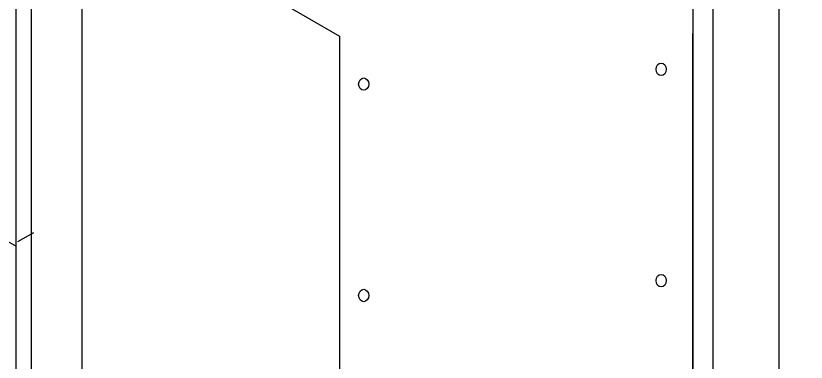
# Model space of a CAD drawing. Extents: x -1140 to 5605, y -816 to 2382.
# Drawn here: x -809.8 to -607.9, y 1217.7 to 1306.2 of the extents above; entities that cross this region are included whole.
import ezdxf

# ---------------------------------------------------------------- set-up
doc = ezdxf.new("R2010")
doc.units = 0
doc.header["$MEASUREMENT"] = 0
doc.linetypes.add('AI-Linetype-19', pattern=[86.381111, 43.190556, -8.638111, 8.638111, -8.638111, 8.638111, -8.638111])
for name, color, linetype, lineweight in [('G-ANNO-TTLB', 7, 'Continuous', 0), ('TYVEK', 7, 'Continuous', 0), ('wall scratch', 7, 'Continuous', 0)]:
    doc.layers.add(name, color=color, linetype=linetype, lineweight=lineweight)

# ---------------------------------------------------------------- blocks, each defined once
blk = doc.blocks.new('Block_33')
at = {"layer": 'wall scratch', "color": 18, "lineweight": 25, "true_color": 0x000000}
for centre in [(-644.93, 1292.58), (-720.92, 1288.79), (-644.93, 1238.57), (-720.92, 1234.77)]:
    blk.add_ellipse(centre, major_axis=(0, 1.59), ratio=0.812499, dxfattribs=at)
blk = doc.blocks.new('Block_34')
at = {"layer": 'wall scratch', "color": 2, "lineweight": 25, "true_color": 0xffff00}
for points in [[(-805.88, 1347.64)], [(-804.85, 1180.25)]]:
    blk.add_lwpolyline(points, dxfattribs=at)
blk = doc.blocks.new('Block_161')
at = {"layer": 'TYVEK', "color": 2, "lineweight": 25, "true_color": 0xffff00}
blk.add_line((-805.86, 1347.5), (-805.86, 1208.21), dxfattribs=at)
for points in [[(-804.83, 1180.1)], [(-727.96, 1135.72)]]:
    blk.add_lwpolyline(points, dxfattribs=at)

msp = doc.modelspace()

# ---------------------------------------------------------------- hatches: boundary and pattern name
at = {"layer": 'G-ANNO-TTLB', "true_color": 0xff00ff, "transparency": 33554687}
h = msp.add_hatch(color=6, dxfattribs=at)
edge = h.paths.add_edge_path()
edge.add_spline(control_points=[(1815.43, -731.7), (1815.43, -731.7), (-1114.08, -731.7), (-1114.08, -731.7), (-1114.08, -731.7), (-1114.08, 1725.3), (-1114.08, 1725.3), (-1114.08, 1725.3), (1815.43, 1725.3), (1815.43, 1725.3), (1815.43, 1725.3), (1815.43, -731.7), (1815.43, -731.7)], knot_values=[0, 0, 0, 0, 1, 1, 1, 2, 2, 2, 3, 3, 3, 4, 4, 4, 4], degree=3, periodic=0)
edge = h.paths.add_edge_path()
edge.add_spline(control_points=[(-1105.08, 1716.3), (-1105.08, 1716.3), (-1105.08, -722.7), (-1105.08, -722.7), (-1105.08, -722.7), (1806.43, -722.7), (1806.43, -722.7), (1806.43, -722.7), (1806.43, 1716.3), (1806.43, 1716.3), (1806.43, 1716.3), (-1105.08, 1716.3), (-1105.08, 1716.3)], knot_values=[0, 0, 0, 0, 1, 1, 1, 2, 2, 2, 3, 3, 3, 4, 4, 4, 4], degree=3, periodic=0)
edge.add_line((-1105.08, 1716.3), (-1105.08, 1716.3))

# ---------------------------------------------------------------- linework, layer by layer
at = {"layer": 'G-ANNO-TTLB'}
for points in [[(1815.43, -731.7), (1815.43, -731.7), (-1114.08, -731.7), (-1114.08, -731.7), (-1114.08, -731.7), (-1114.08, 1725.3), (-1114.08, 1725.3), (-1114.08, 1725.3), (1815.43, 1725.3), (1815.43, 1725.3), (1815.43, 1725.3), (1815.43, -731.7), (1815.43, -731.7)], [(-1105.08, 1716.3), (-1105.08, 1716.3), (-1105.08, -722.7), (-1105.08, -722.7), (-1105.08, -722.7), (1806.43, -722.7), (1806.43, -722.7), (1806.43, -722.7), (1806.43, 1716.3), (1806.43, 1716.3), (1806.43, 1716.3), (-1105.08, 1716.3), (-1105.08, 1716.3)]]:
    msp.add_open_spline(points, degree=3, knots=[0, 0, 0, 0, 1, 1, 1, 2, 2, 2, 3, 3, 3, 4, 4, 4, 4], dxfattribs=at)
at = {"layer": 'TYVEK', "color": 33, "lineweight": 25, "true_color": 0xcc9966}
msp.add_line((-792.91, 1338.44), (-792.91, 1215.43), dxfattribs=at)
at = {"layer": 'wall scratch', "color": 33, "lineweight": 25, "true_color": 0xcc9966}
msp.add_line((-614.8, 947.87), (-614.8, 1372.37), dxfattribs=at)
at = {"layer": 'wall scratch', "color": 2, "lineweight": 25, "true_color": 0xffff00}
for p, q in [((-631.61, 938.15), (-631.61, 1362.64)), ((-636.82, 1359.5), (-636.82, 935.01)), ((-905.69, 1302.91), (-809.72, 1247.35)), ((-636.82, 935.01), (-636.82, 1301.71)), ((-805.29, 1250.82), (-809.37, 1248.45))]:
    msp.add_line(p, q, dxfattribs=at)
msp.add_lwpolyline([(-809.72, 1206.71), (-809.72, 1348.85), (-727.11, 1301.06), (-727.11, 1159.56)], dxfattribs=at)
at = {"layer": 'wall scratch', "color": 252, "linetype": 'AI-Linetype-19', "lineweight": 25, "true_color": 0x848484}
msp.add_lwpolyline([(-733.67, 1301.06)], dxfattribs=at)

# ---------------------------------------------------------------- block references
at = {"layer": 'TYVEK'}
msp.add_blockref('Block_161', (0, 0), dxfattribs=at)
at = {"layer": 'wall scratch'}
for name in ['Block_33', 'Block_34']:
    msp.add_blockref(name, (0, 0), dxfattribs=at)

doc.saveas('drawing.dxf')
